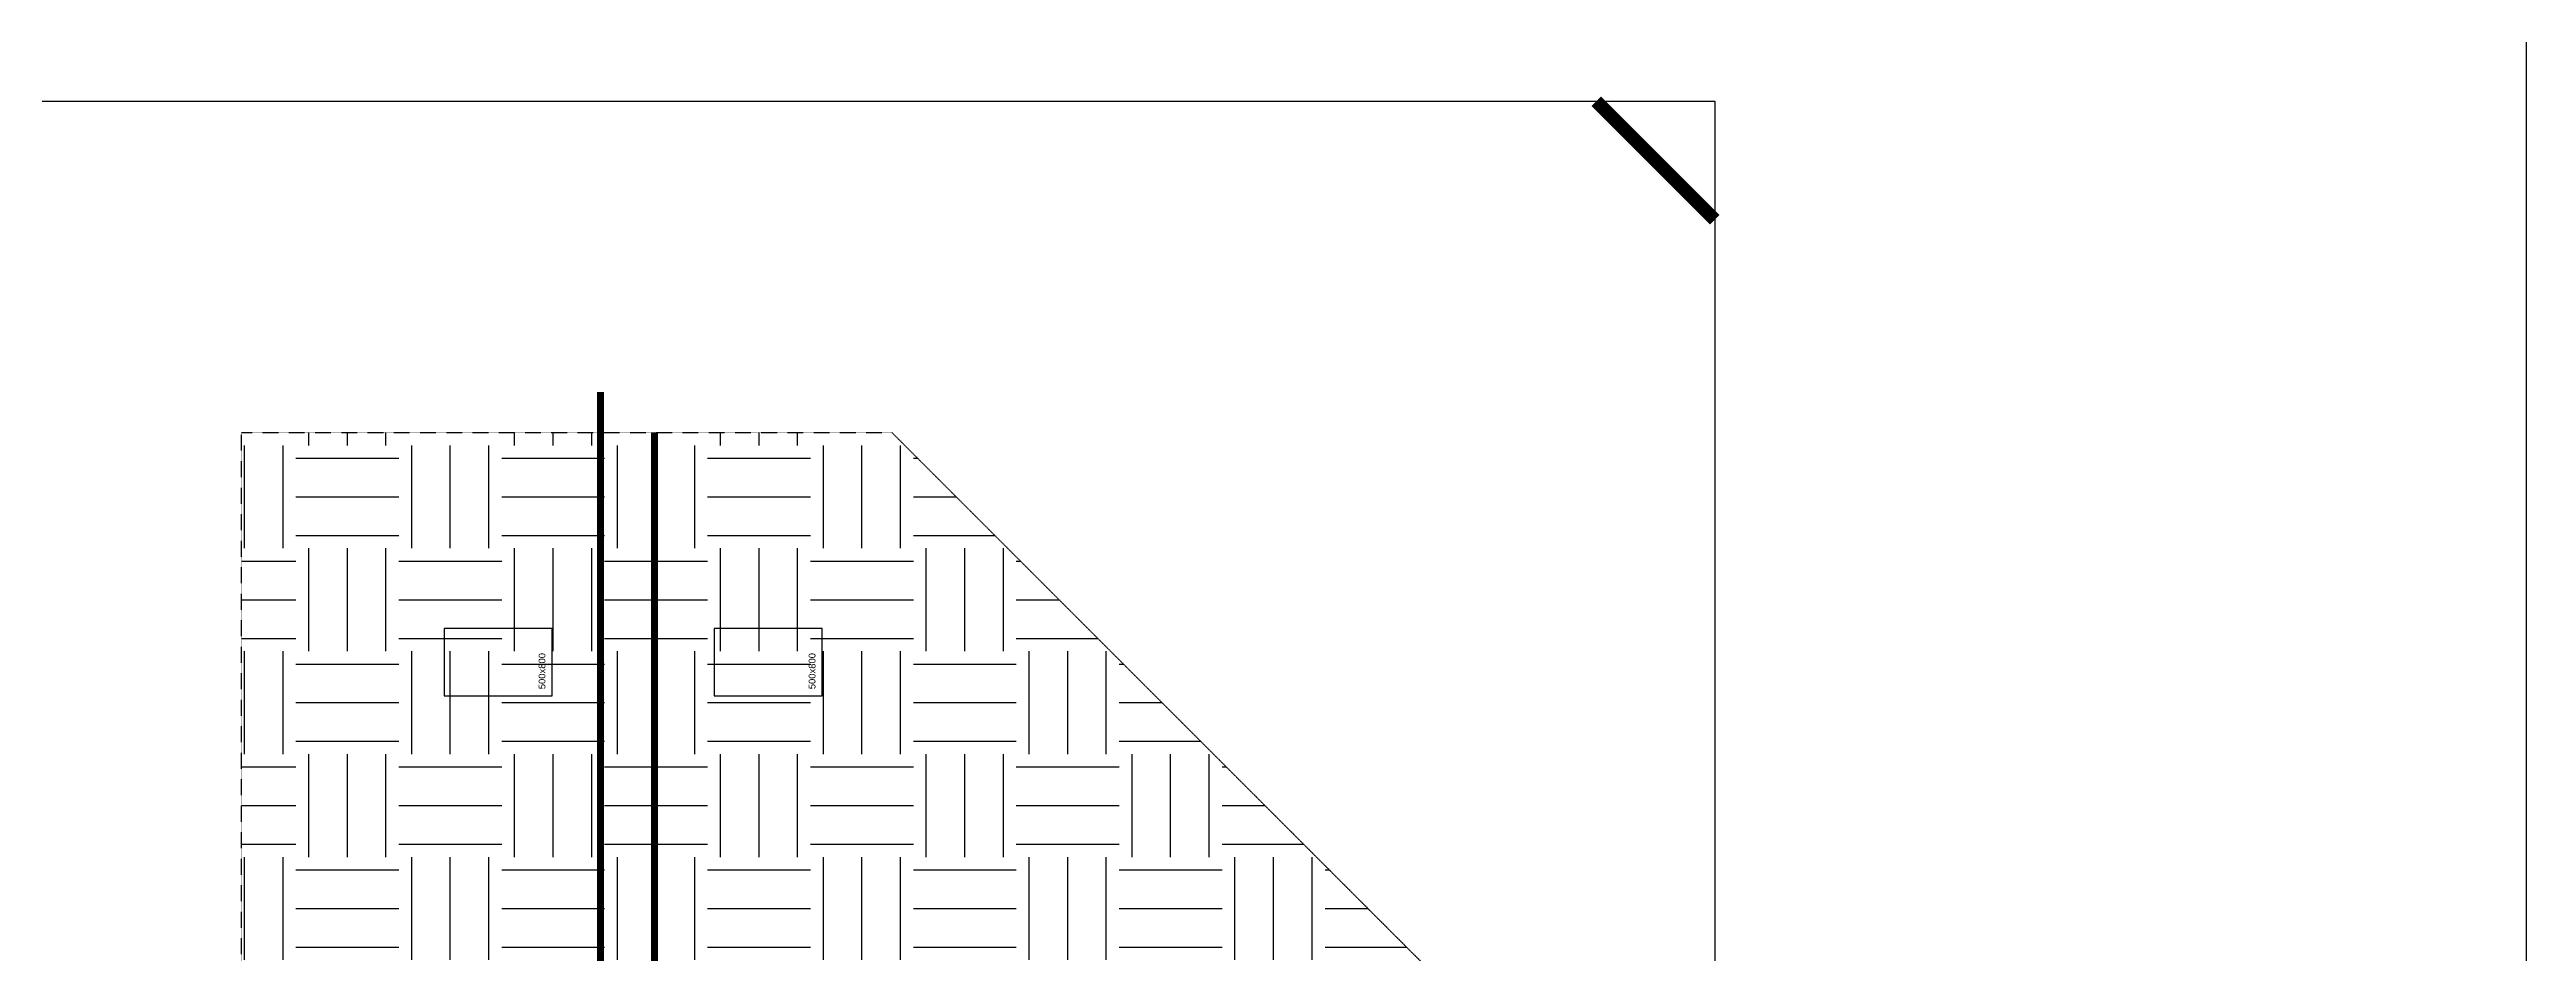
# Model space of a CAD drawing. Header units: millimetres. Extents: x 91591 to 1353697, y 75729 to 160586.
# Drawn here: x 666358 to 684699, y 140308 to 147002 of the extents above; entities that cross this region are included whole.
import ezdxf

# ---------------------------------------------------------------- set-up
doc = ezdxf.new("R2010")
doc.units = ezdxf.units.MM
for name, pattern in [('H', [1.3, 0.8, -0.5]), ('HID', [2.5, 1.5, -1]), ('HIDDEN', [0.375, 0.25, -0.125])]:
    doc.linetypes.add(name, pattern=pattern)
for name, color, linetype in [('-S_REBAR-BOT', 3, 'H'), ('-S_REBAR-TOP', 3, 'Continuous'), ('8', 8, 'Continuous'), ('S-FND_OUTLINE_공동주택 기초', 1, 'HID'), ('S-FND_OUTLINE_지하주차장 기초', 4, 'HID'), ('S-HAT', 252, 'Continuous'), ('XR-지하주차장$0$AA-COL', 2, 'Continuous')]:
    doc.layers.add(name, color=color, linetype=linetype)
doc.layers.add('DEFPOINT', color=142, linetype='Continuous', plot=False)
doc.styles.add('XR-지하주차장$0$Standard', font='arial.ttf')

# ---------------------------------------------------------------- blocks, each defined once
blk = doc.blocks.new('zw$9A02')
at = {"layer": 'DEFPOINT', "color": 150}
blk.add_lwpolyline([(4710.449194765184, -56998.76328211511), (84830.9760699867, -56998.76328211511), (84830.9760699867, -4325.293628775514), (4710.449194765184, -4325.293628775514)], close=True, dxfattribs=at)
blk = doc.blocks.new('zw$D357')
blk.add_lwpolyline([(-70457.14838496898, 877.5785246770828), (0, 877.5785246770828), (0, -57058.71232119427), (-70457.14838496898, -57058.71232119427)], close=True)
at = {"layer": 'S-FND_OUTLINE_공동주택 기초', "linetype": 'HIDDEN', "ltscale": 0.5, "const_width": 100}
blk.add_lwpolyline([(-877.5785246770828, 877.5785246770828), (0, 0)], dxfattribs=at)
at = {"layer": 'S-FND_OUTLINE_지하주차장 기초', "elevation": 1.001047e-10}
blk.add_lwpolyline([(66.06813929206692, -12576.65344721544), (-10909.53200120944, -12576.65344721544), (-10909.53200120944, -1576.653447215445), (-6093.105794273316, -1576.653447215445), (192.8496154851455, -7862.60885695275)], dxfattribs=at)
at = {"layer": 'S-HAT', "lineweight": -2}
for p, q in [((-10411.43186070793, -1671.358856952749), (-10411.43186070793, -1576.653447215445)), ((-10125.68186070793, -1671.358856952749), (-10125.68186070793, -1576.653447215445)), ((-9839.931860707935, -1671.358856952749), (-9839.931860707935, -1576.653447215445)), ((-8887.431860707931, -1671.358856952749), (-8887.431860707931, -1576.653447215445)), ((-8601.681860707931, -1671.358856952749), (-8601.681860707931, -1576.653447215445)), ((-8315.931860707931, -1671.358856952749), (-8315.931860707931, -1576.653447215445)), ((-7363.431860707933, -1671.358856952749), (-7363.431860707933, -1576.653447215445)), ((-7077.681860707933, -1671.358856952749), (-7077.681860707933, -1576.653447215445)), ((-6791.931860707933, -1671.358856952749), (-6791.931860707933, -1576.653447215445)), ((-10887.68186070793, -2433.358856952749), (-10887.68186070793, -1671.358856952749)), ((-10601.93186070793, -2433.358856952749), (-10601.93186070793, -1671.358856952749)), ((-10506.68186070793, -1766.608856952749), (-9744.681860707935, -1766.608856952749)), ((-9649.431860707935, -2433.358856952749), (-9649.431860707935, -1671.358856952749)), ((-9363.681860707933, -2433.358856952749), (-9363.681860707933, -1671.358856952749)), ((-9077.931860707931, -2433.358856952749), (-9077.931860707931, -1671.358856952749)), ((-8982.681860707931, -1766.608856952749), (-8220.681860707931, -1766.608856952749)), ((-8125.431860707932, -2433.358856952749), (-8125.431860707932, -1671.358856952749)), ((-7839.681860707933, -2433.358856952749), (-7839.681860707933, -1671.358856952749)), ((-7553.931860707933, -2433.358856952749), (-7553.931860707933, -1671.358856952749)), ((-7458.681860707933, -1766.608856952749), (-6696.681860707933, -1766.608856952749)), ((-6601.431860707933, -2433.358856952749), (-6601.431860707933, -1671.358856952749)), ((-6315.681860707933, -2433.358856952749), (-6315.681860707933, -1671.358856952749)), ((-6029.931860707932, -2433.358856952749), (-6029.931860707932, -1671.358856952749)), ((-5934.681860707933, -1766.608856952749), (-5903.150384535314, -1766.608856952749)), ((-10506.68186070793, -2052.358856952749), (-9744.681860707935, -2052.358856952749)), ((-8982.681860707931, -2052.358856952749), (-8220.681860707931, -2052.358856952749)), ((-7458.681860707933, -2052.358856952749), (-6696.681860707933, -2052.358856952749)), ((-5934.681860707933, -2052.358856952749), (-5617.400384534383, -2052.358856952749)), ((-10506.68186070793, -2338.108856952749), (-9744.681860707935, -2338.108856952749)), ((-8982.681860707931, -2338.108856952749), (-8220.681860707931, -2338.108856952749)), ((-7458.681860707933, -2338.108856952749), (-6696.681860707933, -2338.108856952749)), ((-5934.681860707933, -2338.108856952749), (-5331.650384533452, -2338.108856952749)), ((-10909.53200120944, -2528.608856952749), (-10506.68186070793, -2528.608856952749)), ((-10411.43186070793, -3195.358856952749), (-10411.43186070793, -2433.358856952749)), ((-10125.68186070793, -3195.358856952749), (-10125.68186070793, -2433.358856952749)), ((-9839.931860707935, -3195.358856952749), (-9839.931860707935, -2433.358856952749)), ((-9744.681860707935, -2528.608856952749), (-8982.681860707931, -2528.608856952749)), ((-8887.431860707931, -3195.358856952749), (-8887.431860707931, -2433.358856952749)), ((-8601.681860707931, -3195.358856952749), (-8601.681860707931, -2433.358856952749)), ((-8315.931860707931, -3195.358856952749), (-8315.931860707931, -2433.358856952749)), ((-8220.681860707931, -2528.608856952749), (-7458.681860707933, -2528.608856952749)), ((-7363.431860707933, -3195.358856952749), (-7363.431860707933, -2433.358856952749)), ((-7077.681860707933, -3195.358856952749), (-7077.681860707933, -2433.358856952749)), ((-6791.931860707933, -3195.358856952749), (-6791.931860707933, -2433.358856952749)), ((-6696.681860707933, -2528.608856952749), (-5934.681860707933, -2528.608856952749)), ((-5839.431860707933, -3195.358856952749), (-5839.431860707933, -2433.358856952749)), ((-5553.681860707933, -3195.358856952749), (-5553.681860707933, -2433.358856952749)), ((-5267.931860707933, -3195.358856952749), (-5267.931860707933, -2433.358856952749)), ((-5172.681860707933, -2528.608856952749), (-5141.150384532753, -2528.608856952749)), ((-10909.53200120944, -2814.358856952749), (-10506.68186070793, -2814.358856952749)), ((-9744.681860707935, -2814.358856952749), (-8982.681860707931, -2814.358856952749)), ((-8220.681860707931, -2814.358856952749), (-7458.681860707933, -2814.358856952749)), ((-6696.681860707933, -2814.358856952749), (-5934.681860707933, -2814.358856952749)), ((-5172.681860707933, -2814.358856952749), (-4855.400384531822, -2814.358856952749)), ((-10909.53200120944, -3100.108856952749), (-10506.68186070793, -3100.108856952749)), ((-9744.681860707935, -3100.108856952749), (-8982.681860707931, -3100.108856952749)), ((-8220.681860707931, -3100.108856952749), (-7458.681860707933, -3100.108856952749)), ((-6696.681860707933, -3100.108856952749), (-5934.681860707933, -3100.108856952749)), ((-5172.681860707933, -3100.108856952749), (-4569.65038453089, -3100.108856952749)), ((-10887.68186070793, -3957.35885695275), (-10887.68186070793, -3195.358856952749)), ((-10601.93186070793, -3957.35885695275), (-10601.93186070793, -3195.358856952749)), ((-10506.68186070793, -3290.608856952749), (-9744.681860707935, -3290.608856952749)), ((-9649.431860707935, -3957.35885695275), (-9649.431860707935, -3195.358856952749)), ((-9363.681860707933, -3957.35885695275), (-9363.681860707933, -3195.358856952749)), ((-9077.931860707931, -3957.35885695275), (-9077.931860707931, -3195.358856952749)), ((-8982.681860707931, -3290.608856952749), (-8220.681860707931, -3290.608856952749)), ((-8125.431860707932, -3957.35885695275), (-8125.431860707932, -3195.358856952749)), ((-7839.681860707933, -3957.35885695275), (-7839.681860707933, -3195.358856952749)), ((-7553.931860707933, -3957.35885695275), (-7553.931860707933, -3195.358856952749)), ((-7458.681860707933, -3290.608856952749), (-6696.681860707933, -3290.608856952749)), ((-6601.431860707933, -3957.35885695275), (-6601.431860707933, -3195.358856952749)), ((-6315.681860707933, -3957.35885695275), (-6315.681860707933, -3195.358856952749)), ((-6029.931860707932, -3957.35885695275), (-6029.931860707932, -3195.358856952749)), ((-5934.681860707933, -3290.608856952749), (-5172.681860707933, -3290.608856952749)), ((-5077.431860707933, -3957.35885695275), (-5077.431860707933, -3195.358856952749)), ((-4791.681860707933, -3957.35885695275), (-4791.681860707933, -3195.358856952749)), ((-4505.931860707933, -3957.35885695275), (-4505.931860707933, -3195.358856952749)), ((-4410.681860707933, -3290.608856952749), (-4379.150384530192, -3290.608856952749)), ((-10506.68186070793, -3576.35885695275), (-9744.681860707935, -3576.35885695275)), ((-8982.681860707931, -3576.35885695275), (-8220.681860707931, -3576.35885695275)), ((-7458.681860707933, -3576.35885695275), (-6696.681860707933, -3576.35885695275)), ((-5934.681860707933, -3576.35885695275), (-5172.681860707933, -3576.35885695275)), ((-4410.681860707933, -3576.35885695275), (-4093.40038452926, -3576.35885695275)), ((-10506.68186070793, -3862.10885695275), (-9744.681860707935, -3862.10885695275)), ((-10411.43186070793, -4719.358856952749), (-10411.43186070793, -3957.35885695275)), ((-10125.68186070793, -4719.358856952749), (-10125.68186070793, -3957.35885695275)), ((-9839.931860707935, -4719.358856952749), (-9839.931860707935, -3957.35885695275)), ((-8982.681860707931, -3862.10885695275), (-8220.681860707931, -3862.10885695275)), ((-8887.431860707931, -4719.358856952749), (-8887.431860707931, -3957.35885695275)), ((-8601.681860707931, -4719.358856952749), (-8601.681860707931, -3957.35885695275)), ((-8315.931860707931, -4719.358856952749), (-8315.931860707931, -3957.35885695275)), ((-7458.681860707933, -3862.10885695275), (-6696.681860707933, -3862.10885695275)), ((-7363.431860707933, -4719.358856952749), (-7363.431860707933, -3957.35885695275)), ((-7077.681860707933, -4719.358856952749), (-7077.681860707933, -3957.35885695275)), ((-6791.931860707933, -4719.358856952749), (-6791.931860707933, -3957.35885695275)), ((-5934.681860707933, -3862.10885695275), (-5172.681860707933, -3862.10885695275)), ((-5839.431860707933, -4719.358856952749), (-5839.431860707933, -3957.35885695275)), ((-5553.681860707933, -4719.358856952749), (-5553.681860707933, -3957.35885695275)), ((-5267.931860707933, -4719.358856952749), (-5267.931860707933, -3957.35885695275)), ((-4410.681860707933, -3862.10885695275), (-3807.65038452833, -3862.10885695275)), ((-4315.431860707933, -4719.358856952749), (-4315.431860707933, -3957.35885695275)), ((-4029.681860707933, -4719.358856952749), (-4029.681860707933, -3957.35885695275)), ((-3743.931860707933, -4719.358856952749), (-3743.931860707933, -3957.35885695275)), ((-10909.53200120944, -4052.608856952749), (-10506.68186070793, -4052.608856952749)), ((-9744.681860707935, -4052.608856952749), (-8982.681860707931, -4052.608856952749)), ((-8220.681860707931, -4052.608856952749), (-7458.681860707933, -4052.608856952749)), ((-6696.681860707933, -4052.608856952749), (-5934.681860707933, -4052.608856952749)), ((-5172.681860707933, -4052.608856952749), (-4410.681860707933, -4052.608856952749)), ((-3648.681860707933, -4052.608856952749), (-3617.150384527632, -4052.608856952749)), ((-10909.53200120944, -4338.358856952749), (-10506.68186070793, -4338.358856952749)), ((-9744.681860707935, -4338.358856952749), (-8982.681860707931, -4338.358856952749)), ((-8220.681860707931, -4338.358856952749), (-7458.681860707933, -4338.358856952749)), ((-6696.681860707933, -4338.358856952749), (-5934.681860707933, -4338.358856952749)), ((-5172.681860707933, -4338.358856952749), (-4410.681860707933, -4338.358856952749)), ((-3648.681860707933, -4338.358856952749), (-3331.4003845267, -4338.358856952749)), ((-10909.53200120944, -4624.108856952749), (-10506.68186070793, -4624.108856952749)), ((-10887.68186070793, -5481.358856952749), (-10887.68186070793, -4719.358856952749)), ((-10601.93186070793, -5481.358856952749), (-10601.93186070793, -4719.358856952749)), ((-9744.681860707935, -4624.108856952749), (-8982.681860707931, -4624.108856952749)), ((-9649.431860707935, -5481.358856952749), (-9649.431860707935, -4719.358856952749)), ((-9363.681860707933, -5481.358856952749), (-9363.681860707933, -4719.358856952749)), ((-9077.931860707931, -5481.358856952749), (-9077.931860707931, -4719.358856952749)), ((-8220.681860707931, -4624.108856952749), (-7458.681860707933, -4624.108856952749)), ((-8125.431860707932, -5481.358856952749), (-8125.431860707932, -4719.358856952749)), ((-7839.681860707933, -5481.358856952749), (-7839.681860707933, -4719.358856952749)), ((-7553.931860707933, -5481.358856952749), (-7553.931860707933, -4719.358856952749)), ((-6696.681860707933, -4624.108856952749), (-5934.681860707933, -4624.108856952749)), ((-6601.431860707933, -5481.358856952749), (-6601.431860707933, -4719.358856952749)), ((-6315.681860707933, -5481.358856952749), (-6315.681860707933, -4719.358856952749)), ((-6029.931860707932, -5481.358856952749), (-6029.931860707932, -4719.358856952749)), ((-5172.681860707933, -4624.108856952749), (-4410.681860707933, -4624.108856952749)), ((-5077.431860707933, -5481.358856952749), (-5077.431860707933, -4719.358856952749)), ((-4791.681860707933, -5481.358856952749), (-4791.681860707933, -4719.358856952749)), ((-4505.931860707933, -5481.358856952749), (-4505.931860707933, -4719.358856952749)), ((-3648.681860707933, -4624.108856952749), (-3045.650384525769, -4624.108856952749)), ((-3553.431860707934, -5481.358856952749), (-3553.431860707934, -4719.358856952749)), ((-3267.681860707933, -5481.358856952749), (-3267.681860707933, -4719.358856952749)), ((-2981.931860707933, -5481.358856952749), (-2981.931860707933, -4719.358856952749)), ((-10506.68186070793, -4814.608856952749), (-9744.681860707935, -4814.608856952749)), ((-8982.681860707931, -4814.608856952749), (-8220.681860707931, -4814.608856952749)), ((-7458.681860707933, -4814.608856952749), (-6696.681860707933, -4814.608856952749)), ((-5934.681860707933, -4814.608856952749), (-5172.681860707933, -4814.608856952749)), ((-4410.681860707933, -4814.608856952749), (-3648.681860707933, -4814.608856952749)), ((-2886.681860707933, -4814.608856952749), (-2855.15038452507, -4814.608856952749)), ((-10506.68186070793, -5100.358856952749), (-9744.681860707935, -5100.358856952749)), ((-8982.681860707931, -5100.358856952749), (-8220.681860707931, -5100.358856952749)), ((-7458.681860707933, -5100.358856952749), (-6696.681860707933, -5100.358856952749)), ((-5934.681860707933, -5100.358856952749), (-5172.681860707933, -5100.358856952749)), ((-4410.681860707933, -5100.358856952749), (-3648.681860707933, -5100.358856952749)), ((-2886.681860707933, -5100.358856952749), (-2569.400384524139, -5100.358856952749)), ((-10506.68186070793, -5386.108856952749), (-9744.681860707935, -5386.108856952749)), ((-8982.681860707931, -5386.108856952749), (-8220.681860707931, -5386.108856952749)), ((-7458.681860707933, -5386.108856952749), (-6696.681860707933, -5386.108856952749)), ((-5934.681860707933, -5386.108856952749), (-5172.681860707933, -5386.108856952749)), ((-4410.681860707933, -5386.108856952749), (-3648.681860707933, -5386.108856952749)), ((-2886.681860707933, -5386.108856952749), (-2283.650384523207, -5386.108856952749))]:
    blk.add_line(p, q, dxfattribs=at)
at = {"layer": 'XR-지하주차장$0$AA-COL'}
for points in [[(-8609.62759540463, -3526.764955000952), (-8609.62759540463, -3026.764955000952), (-9409.627595404629, -3026.764955000952), (-9409.627595404629, -3526.764955000952)], [(-6609.627595404629, -3526.764955000952), (-6609.627595404629, -3026.764955000952), (-7409.627595404629, -3026.764955000952), (-7409.627595404629, -3526.764955000952)]]:
    blk.add_lwpolyline(points, close=True, dxfattribs=at)
at = {"layer": 'Defpoints', "style": 'XR-지하주차장$0$Standard'}
for p in [(-8659.627595404629, -3476.764955000952), (-6659.627595404629, -3476.764955000952)]:
    blk.add_text('500x800', height=50, rotation=90, dxfattribs=at).set_placement(p)
blk = doc.blocks.new('zw$FD59')
at = {"layer": '-S_REBAR-BOT', "lineweight": -3, "ltscale": 2}
blk.add_lwpolyline([(7357.141750327544, 38551.10863483045, 50, 50, 0), (7357.141750327079, 27551.10863483045, 0, 0, 0)], format="xyseb", dxfattribs=at)
at = {"layer": '-S_REBAR-TOP', "lineweight": -3}
blk.add_lwpolyline([(6957.141750327544, 38851.10863483046, 50, 50, 0), (6957.141750327079, 27251.10863483045, 0, 0, 0)], format="xyseb", dxfattribs=at)

msp = doc.modelspace()

# ---------------------------------------------------------------- block references
at = {"xscale": 1.333333333333333, "yscale": 1.333333333333333, "zscale": 1.333333333333333}
msp.add_blockref('zw$9A02', (571590.7912110055, 160586.4358092988), dxfattribs=at)
msp.add_blockref('zw$FD59', (663480.5286485304, 105614.0558916264))
at = {"layer": '8'}
msp.add_blockref('zw$D357', (678688.9892965986, 145741.8179736723), dxfattribs=at)

doc.saveas('drawing.dxf')
